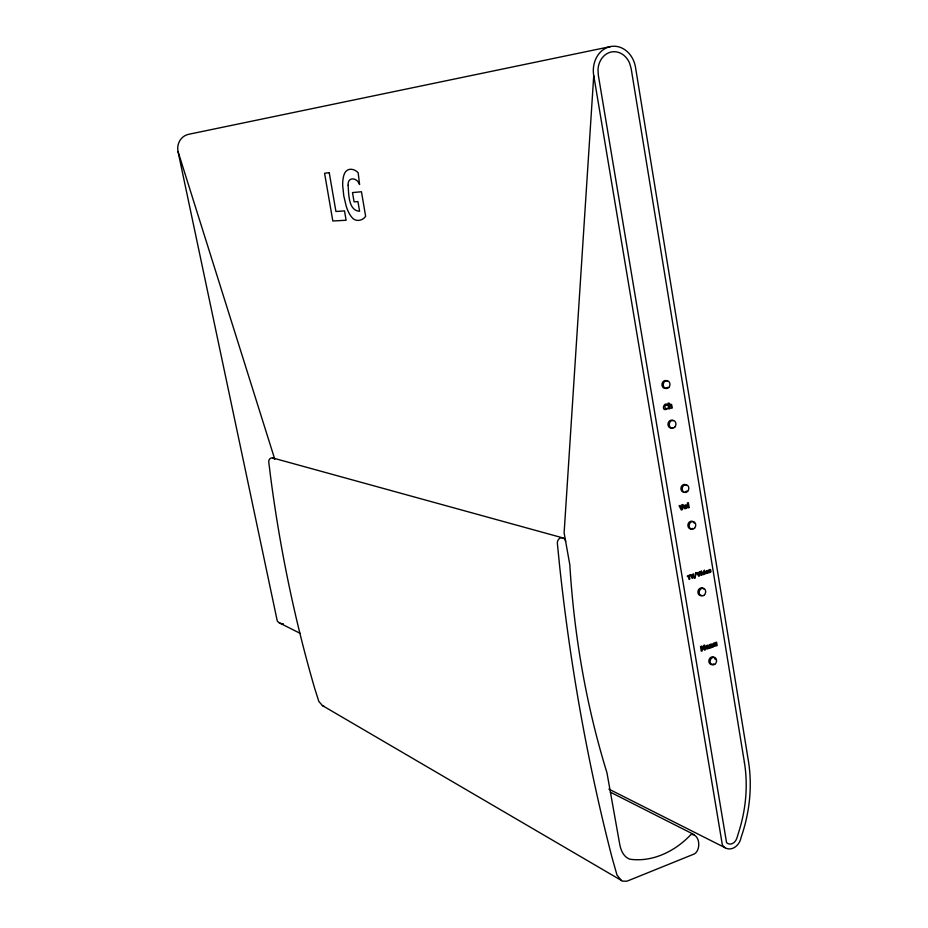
<?xml version="1.0" encoding="UTF-8"?>
<svg xmlns="http://www.w3.org/2000/svg" width="928" height="928" viewBox="0 0 928 928"><rect width="100%" height="100%" fill="white"/><g stroke="black" fill="none" stroke-linecap="round" stroke-linejoin="round"><path stroke-width="1.39" d="M593.781 75.702L722.367 844.956A12.493 9.93 -68.3 0 0 732.911 848.25A12.493 9.93 -68.3 0 0 741.101 837.369A137.924 112.903 -67.3 0 0 748.386 760.867L635.552 67.558A25.253 21.298 84.8 0 0 610.52 46.551A25.253 21.298 84.8 0 0 593.734 75.713L564.12 532.892L569.815 564.769A740.938 537.625 -81.1 0 0 606.958 772.769L619.602 843.61C620.635 849.793 623.442 857.078 629.926 859.212C652.918 862.448 675.607 850.953 691.024 834.458C700.06 833.994 701.185 849.978 694.353 853.946L627.015 881.171L622.595 881.159L322.399 705.558L318.814 701.382L314.685 688.344A1134.874 817.916 -85.2 0 1 270.744 477.932L268.772 462.04A3.41 3.178 -73.4 0 1 274.328 458.942M610.647 46.562L188.848 134.27A15.068 14.082 72 0 0 178.072 151.763L277.263 620.936A7.679 6.995 -62.8 0 0 283.272 623.697M272.948 458.014L562.936 537.915M324.116 706.278L322.399 705.558M279.282 622.827L299.964 633.256M608.872 789.102L725.197 847.786M610.38 792.187L694.121 834.62M621.505 880.614L616.992 875.058L611.958 857.263A1494.416 920.866 -84.2 0 1 559.619 565.941L557.392 543.692A4.814 4.141 -74.9 0 1 560.779 537.88A4.814 4.141 -74.9 0 1 565.639 541.349M690.374 574.977L692.172 578.341L693.112 578.028L693.668 573.887L692.822 574.165L692.474 577.065L691.256 574.687L687.37 575.975L687.486 576.694L688.506 576.358L689.005 579.385L689.84 579.107L689.342 576.091L690.235 575.024M178.095 151.763L274.792 459.29M744.395 762.34L631.191 68.765L629.718 63.475A19.79 16.681 84.8 0 0 611.482 51.956A19.79 16.681 84.8 0 0 598.003 69.612L598.328 75.18L726.566 842.659A7.54 5.997 -68.3 0 0 736.751 838.541L739.361 830.084A132.901 108.785 -67.3 0 0 744.395 762.34M665.979 388.31A3.979 3.352 -82.4 0 1 662.035 383.832A3.979 3.352 -82.4 0 1 667.22 381.072M667.545 387.336A3.979 3.352 -82.4 0 1 666.803 387.939M672.788 427.564A3.956 3.329 -80.8 0 1 667.986 424.05A3.956 3.329 -80.8 0 1 673.206 420.732M684.006 492.211A3.921 3.283 -78.4 0 1 681.28 486.817A3.921 3.283 -78.4 0 1 686.743 485.553M686.395 491.086A3.921 3.283 -78.4 0 1 685.676 491.701M692.613 528.426A3.909 3.26 -77.1 0 1 687.892 525.109A3.909 3.26 -77.1 0 1 693.03 521.698M693.668 522.313A3.909 3.26 -77.1 0 1 694.144 523.114M701.765 595.405A3.886 3.213 -74.9 0 1 698.076 590.811A3.886 3.213 -74.9 0 1 703.621 588.932M713.481 663.891A3.863 3.155 -72.8 0 1 709.062 662.418A3.863 3.155 -72.8 0 1 711.219 657.152A3.863 3.155 -72.8 0 1 715.256 659.553M706.104 571.578L707.101 571.52L706.104 571.578M706.904 646.572C708.482 647.698 708.041 644.763 706.904 646.572M348.139 185.252C348.731 193.708 348.29 210.691 359.588 211.248L357.941 201.562L354.078 201.863L352.501 192.572L361.468 191.76L365.632 216.317C362.442 221.096 355.169 222.175 351.689 217.129A22.144 8.584 79.5 0 1 346.26 206.376L343.766 195.82L342.687 185.484A23.177 8.978 79.5 0 1 345.773 171.529C349.137 167.539 355.134 169.314 358.173 172.77L359.588 184.544C357.35 177.538 347.385 176.262 348.139 185.252M663.543 406.441C662.256 413.111 671.582 406.708 665.933 408.714A1.334 1.125 -81.5 0 1 665.26 408.366L664.866 406.093A1.38 1.16 -81.5 0 1 665.353 405.385A1.705 1.438 -81.5 0 1 666.258 405.118L667.383 405.455L666.443 404.028A4.315 3.642 -81.4 0 0 664.958 404.364L663.543 406.441M687.23 506.7L687.207 507.082A1.636 1.369 -77.7 0 1 686.778 508.057L685.142 508.73A1.647 1.369 -77.7 0 1 684.145 508.045L683.89 506.502A1.636 1.369 -77.7 0 1 684.319 505.528L685.954 504.855A1.624 1.357 -77.8 0 1 686.766 505.273L687.23 506.7M708.296 570.848L708.493 572.089A1.346 1.102 -75.7 0 0 709.305 572.646L710.419 572.274A1.346 1.102 -75.7 0 0 710.976 571.265L710.628 569.804A1.322 1.09 -75.7 0 0 709.966 569.479L708.644 570.047A1.334 1.102 -75.7 0 0 708.296 570.848M702.264 572.854L703.494 574.664A1.206 0.998 -75.5 0 0 704.05 574.258L705.048 574.061L704.41 570.163L702.264 572.854M705.361 571.834L706.185 573.539L708.099 572.889C704.375 574.003 710.454 567.89 705.361 571.834M705.976 646.909L707.008 649.032L709.41 648.162C709.758 646.48 703.911 649.878 709.178 646.398C709.05 644.252 706.011 645.227 705.976 646.909M682.092 504.844L681.662 508.393L680.166 505.447L679.087 505.783L681.303 509.948L682.451 509.588L683.136 504.519L682.092 504.844M699.283 572.031L698.935 574.919L697.717 572.553L696.847 572.843L698.645 576.195L699.573 575.882L700.13 571.752L699.283 572.031M684.899 506.247C685.119 510.644 687.474 504.345 684.899 506.247M709.108 570.627C709.247 574.142 711.242 569.119 709.108 570.627M703.088 572.715C703.447 576.033 704.712 570.743 703.088 572.715M695.687 573.04L694.747 578.341L696.36 572.82L695.687 573.04M703.969 646.978L702.832 649.519L701.742 647.756L702.264 650.876L701.278 651.224L700.501 646.561L701.719 646.143L703.018 648.162L703.54 645.505L704.746 645.076L705.524 649.739L704.48 650.099L703.969 646.978M710.871 644.334L709.607 644.589L710.187 648.092L711.161 647.756L711.289 644.856L712.263 647.361L713.238 647.025L712.576 643.986L710.871 644.334M669.575 404.712L668.995 403.019L667.882 403.332L668.81 408.97L669.923 408.645C667.882 404.666 671.942 404.364 671.176 408.285L672.29 407.972L671.663 404.689L670.677 404.086L669.575 404.712M716.114 645.598L714.34 646.387L713.528 643.208L714.514 642.86L715.476 645.378L715.604 642.478L716.578 642.141L717.158 645.644L716.114 645.598M701.324 571.172L700.617 572.135L701.324 571.172M701.487 572.274L700.71 572.53L701.174 575.348L701.951 575.093L701.487 572.274M689.121 507.512L688.158 507.802L687.37 502.988L688.332 502.686L689.121 507.512M329.243 172.689L324.568 173.246L332.816 220.992L346.109 220.261L344.508 210.9L335.924 211.48L329.243 172.689M714.757 664.332A3.863 3.167 -72.8 0 0 715.163 657.743A3.863 3.167 -72.8 0 0 710.129 661.27A3.863 3.167 -72.8 0 0 714.757 664.332M694.596 528.102A3.909 3.26 -77.1 0 0 693.518 521.617A3.909 3.26 -77.1 0 0 689.202 526.408A3.909 3.26 -77.1 0 0 694.596 528.102M674.784 427.135A3.967 3.329 -80.8 0 0 673.682 420.5A3.967 3.329 -80.8 0 0 669.297 425.256A3.967 3.329 -80.8 0 0 674.784 427.135M704.549 594.744A3.886 3.213 -74.9 0 0 703.494 588.34A3.886 3.213 -74.9 0 0 699.213 593.166A3.886 3.213 -74.9 0 0 704.549 594.744M687.671 491.33A3.932 3.283 -78.4 0 0 686.581 484.787A3.932 3.283 -78.4 0 0 682.242 489.566A3.932 3.283 -78.4 0 0 687.671 491.33M668.798 387.463A3.979 3.364 -82.4 0 0 667.696 380.782A3.979 3.364 -82.4 0 0 663.288 385.514A3.979 3.364 -82.4 0 0 668.798 387.463"/></g></svg>
